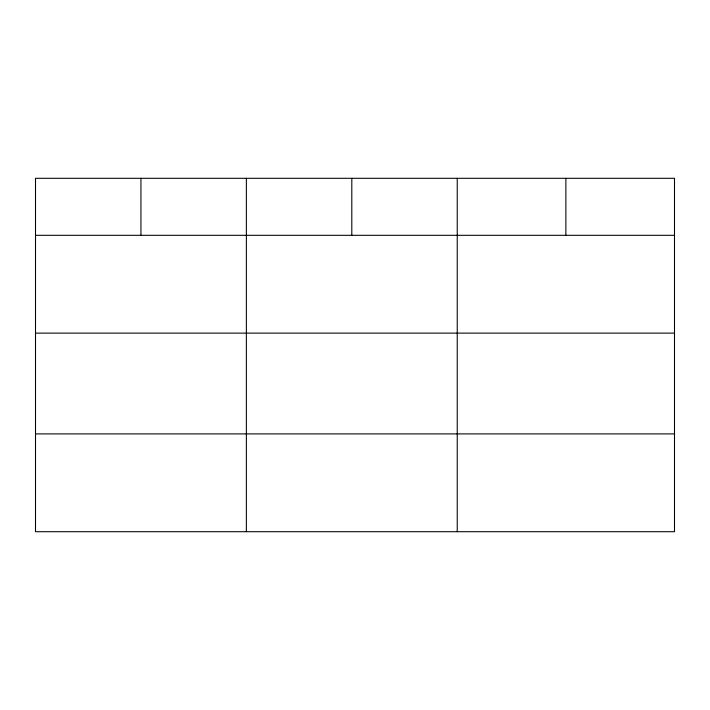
<?xml version="1.0" encoding="UTF-8"?>
<svg xmlns="http://www.w3.org/2000/svg" width="710" height="710" viewBox="0 0 710 710"><rect width="100%" height="100%" fill="white"/><g stroke="black" fill="none" stroke-linecap="round" stroke-linejoin="round"><path stroke-width="1.06" d="M674.5 333.123L674.5 178.299L35.5 178.299L35.5 531.701L674.5 531.701L674.5 333.123L35.5 333.123M35.5 235.312L674.5 235.312M35.5 433.899L674.5 433.899M565.87 178.299L565.87 235.312M457.24 178.299L457.24 531.701M351.805 178.299L351.805 235.312M246.37 178.299L246.37 531.701M140.935 178.299L140.935 235.312"/></g></svg>
